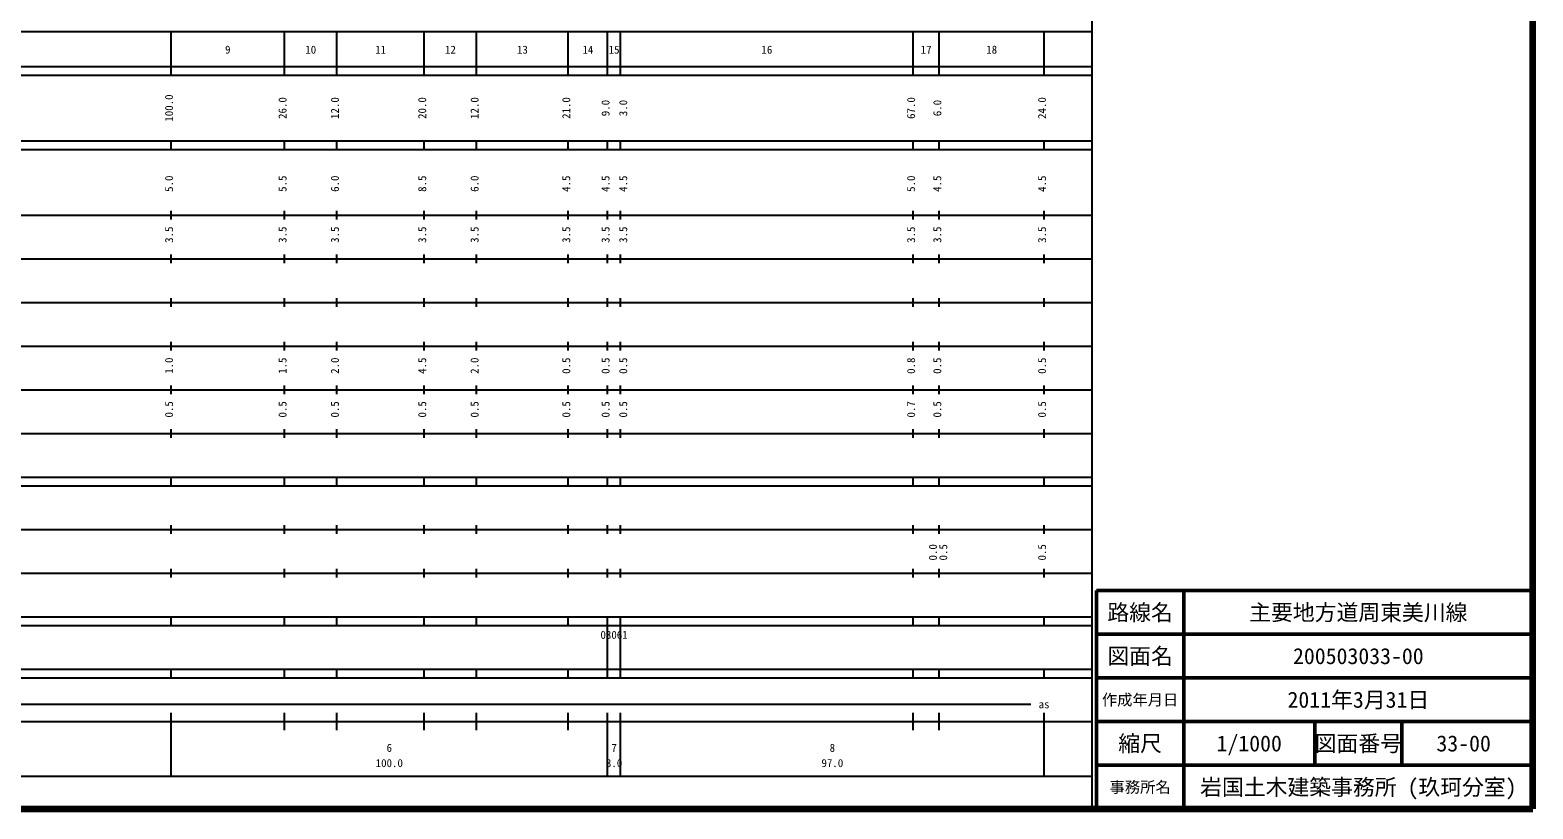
# Model space of a CAD drawing. Units: millimetres on the paper, enlarged 1000 times. Extents: x 40000 to 680000, y 20000 to 380000.
# Drawn here: x 335699 to 680000, y 20000 to 198357 of the extents above; entities that cross this region are included whole.
import ezdxf
from ezdxf.enums import TextEntityAlignment as Align

# ---------------------------------------------------------------- set-up
doc = ezdxf.new("R2010")
doc.units = ezdxf.units.MM
doc.header["$LTSCALE"] = 1000
for name, color, linetype, lineweight in [('S-TTL', 2, 'Continuous', 140), ('S-TTL-BAND', 7, 'Continuous', 25), ('S-TTL-FRAM', 2, 'Continuous', 50), ('S-TTL-LINE', 7, 'Continuous', 50)]:
    doc.layers.add(name, color=color, linetype=linetype, lineweight=lineweight)
doc.layers.add('S-TTL-TXT', color=7, linetype='Continuous')
doc.styles.add('ＭＳ ゴシック', font='')
doc.styles.get('ＭＳ ゴシック').set_extended_font_data('MS Gothic')

msp = doc.modelspace()

# ---------------------------------------------------------------- linework, layer by layer
at = {"layer": 'S-TTL'}
for p, q in [((680000, 20000), (680000, 380000)), ((40000, 20000), (680000, 20000))]:
    msp.add_line(p, q, dxfattribs=at)
at = {"layer": 'S-TTL-BAND'}
for p, q in [((579000, 20000), (579000, 370000)), ((68000, 198000), (579000, 198000)), ((368000, 188000), (368000, 198000)), ((394000, 188000), (394000, 198000)), ((406000, 188000), (406000, 198000)), ((426000, 188000), (426000, 198000)), ((438000, 188000), (438000, 198000)), ((459000, 188000), (459000, 198000)), ((468000, 188000), (468000, 198000)), ((471000, 188000), (471000, 198000)), ((538000, 188000), (538000, 198000)), ((544000, 188000), (544000, 198000)), ((568000, 188000), (568000, 198000)), ((40000, 190000), (579000, 190000)), ((40000, 188000), (579000, 188000)), ((40000, 173000), (579000, 173000)), ((368000, 171000), (368000, 173000)), ((394000, 171000), (394000, 173000)), ((406000, 171000), (406000, 173000)), ((426000, 171000), (426000, 173000)), ((438000, 171000), (438000, 173000)), ((459000, 171000), (459000, 173000)), ((468000, 171000), (468000, 173000)), ((471000, 171000), (471000, 173000)), ((538000, 171000), (538000, 173000)), ((544000, 171000), (544000, 173000)), ((568000, 171000), (568000, 173000)), ((40000, 171000), (579000, 171000)), ((40000, 156000), (579000, 156000)), ((368000, 155000), (368000, 157000)), ((394000, 155000), (394000, 157000)), ((406000, 155000), (406000, 157000)), ((426000, 155000), (426000, 157000)), ((438000, 155000), (438000, 157000)), ((459000, 155000), (459000, 157000)), ((468000, 155000), (468000, 157000)), ((471000, 155000), (471000, 157000)), ((538000, 155000), (538000, 157000)), ((544000, 155000), (544000, 157000)), ((568000, 155000), (568000, 157000)), ((46000, 146000), (579000, 146000)), ((368000, 145000), (368000, 147000)), ((394000, 145000), (394000, 147000)), ((406000, 145000), (406000, 147000)), ((426000, 145000), (426000, 147000)), ((438000, 145000), (438000, 147000)), ((459000, 145000), (459000, 147000)), ((468000, 145000), (468000, 147000)), ((471000, 145000), (471000, 147000)), ((538000, 145000), (538000, 147000)), ((544000, 145000), (544000, 147000)), ((568000, 145000), (568000, 147000)), ((52000, 136000), (579000, 136000)), ((368000, 135000), (368000, 137000)), ((394000, 135000), (394000, 137000)), ((406000, 135000), (406000, 137000)), ((426000, 135000), (426000, 137000)), ((438000, 135000), (438000, 137000)), ((459000, 135000), (459000, 137000)), ((468000, 135000), (468000, 137000)), ((471000, 135000), (471000, 137000)), ((538000, 135000), (538000, 137000)), ((544000, 135000), (544000, 137000)), ((568000, 135000), (568000, 137000)), ((46000, 126000), (579000, 126000)), ((368000, 125000), (368000, 127000)), ((394000, 125000), (394000, 127000)), ((406000, 125000), (406000, 127000)), ((426000, 125000), (426000, 127000)), ((438000, 125000), (438000, 127000)), ((459000, 125000), (459000, 127000)), ((468000, 125000), (468000, 127000)), ((471000, 125000), (471000, 127000)), ((538000, 125000), (538000, 127000)), ((544000, 125000), (544000, 127000)), ((568000, 125000), (568000, 127000)), ((52000, 116000), (579000, 116000)), ((368000, 115000), (368000, 117000)), ((394000, 115000), (394000, 117000)), ((406000, 115000), (406000, 117000)), ((426000, 115000), (426000, 117000)), ((438000, 115000), (438000, 117000)), ((459000, 115000), (459000, 117000)), ((468000, 115000), (468000, 117000)), ((471000, 115000), (471000, 117000)), ((538000, 115000), (538000, 117000)), ((544000, 115000), (544000, 117000)), ((568000, 115000), (568000, 117000)), ((368000, 105000), (368000, 107000)), ((394000, 105000), (394000, 107000)), ((406000, 105000), (406000, 107000)), ((426000, 105000), (426000, 107000)), ((438000, 105000), (438000, 107000)), ((459000, 105000), (459000, 107000)), ((468000, 105000), (468000, 107000)), ((471000, 105000), (471000, 107000)), ((538000, 105000), (538000, 107000)), ((544000, 105000), (544000, 107000)), ((568000, 105000), (568000, 107000)), ((46000, 106000), (579000, 106000)), ((40000, 96000), (579000, 96000)), ((40000, 94000), (579000, 94000)), ((368000, 94000), (368000, 96000)), ((394000, 94000), (394000, 96000)), ((406000, 94000), (406000, 96000)), ((426000, 94000), (426000, 96000)), ((438000, 94000), (438000, 96000)), ((459000, 94000), (459000, 96000)), ((468000, 94000), (468000, 96000)), ((471000, 94000), (471000, 96000)), ((538000, 94000), (538000, 96000)), ((544000, 94000), (544000, 96000)), ((568000, 94000), (568000, 96000)), ((49000, 84000), (579000, 84000)), ((368000, 83000), (368000, 85000)), ((394000, 83000), (394000, 85000)), ((406000, 83000), (406000, 85000)), ((426000, 83000), (426000, 85000)), ((438000, 83000), (438000, 85000)), ((459000, 83000), (459000, 85000)), ((468000, 83000), (468000, 85000)), ((471000, 83000), (471000, 85000)), ((538000, 83000), (538000, 85000)), ((544000, 83000), (544000, 85000)), ((568000, 83000), (568000, 85000)), ((40000, 74000), (579000, 74000)), ((368000, 73000), (368000, 75000)), ((394000, 73000), (394000, 75000)), ((406000, 73000), (406000, 75000)), ((426000, 73000), (426000, 75000)), ((438000, 73000), (438000, 75000)), ((459000, 73000), (459000, 75000)), ((468000, 73000), (468000, 75000)), ((471000, 73000), (471000, 75000)), ((538000, 73000), (538000, 75000)), ((544000, 73000), (544000, 75000)), ((568000, 73000), (568000, 75000)), ((40000, 64000), (579000, 64000)), ((40000, 62000), (579000, 62000)), ((368000, 62000), (368000, 64000)), ((394000, 62000), (394000, 64000)), ((406000, 62000), (406000, 64000)), ((426000, 62000), (426000, 64000)), ((438000, 62000), (438000, 64000)), ((459000, 62000), (459000, 64000)), ((468000, 62000), (468000, 64000)), ((468000, 52000), (468000, 62000)), ((471000, 62000), (471000, 64000)), ((471000, 52000), (471000, 62000)), ((538000, 62000), (538000, 64000)), ((544000, 62000), (544000, 64000)), ((568000, 62000), (568000, 64000)), ((40000, 52000), (579000, 52000)), ((368000, 50000), (368000, 52000)), ((394000, 50000), (394000, 52000)), ((406000, 50000), (406000, 52000)), ((426000, 50000), (426000, 52000)), ((438000, 50000), (438000, 52000)), ((459000, 50000), (459000, 52000)), ((468000, 50000), (468000, 52000)), ((471000, 50000), (471000, 52000)), ((538000, 50000), (538000, 52000)), ((544000, 50000), (544000, 52000)), ((568000, 50000), (568000, 52000)), ((40000, 50000), (579000, 50000)), ((71000, 44000), (565000, 44000)), ((368000, 27500), (368000, 42000)), ((394000, 38000), (394000, 42000)), ((406000, 38000), (406000, 42000)), ((426000, 38000), (426000, 42000)), ((438000, 38000), (438000, 42000)), ((459000, 38000), (459000, 42000)), ((468000, 27500), (468000, 42000)), ((471000, 27500), (471000, 42000)), ((538000, 38000), (538000, 42000)), ((544000, 38000), (544000, 42000)), ((568000, 27500), (568000, 42000)), ((40000, 40000), (579000, 40000)), ((68000, 27500), (579000, 27500))]:
    msp.add_line(p, q, dxfattribs=at)
at = {"layer": 'S-TTL-FRAM'}
for p, q in [((680000, 70000), (580000, 70000)), ((580000, 70000), (580000, 20000))]:
    msp.add_line(p, q, dxfattribs=at)
at = {"layer": 'S-TTL-LINE'}
for p, q in [((600000, 70000), (600000, 20000)), ((680000, 60000), (580000, 60000)), ((680000, 50000), (580000, 50000)), ((680000, 40000), (580000, 40000)), ((630000, 40000), (630000, 30000)), ((650000, 40000), (650000, 30000)), ((680000, 30000), (580000, 30000))]:
    msp.add_line(p, q, dxfattribs=at)

# ---------------------------------------------------------------- texts
at = {"layer": 'S-TTL-BAND', "style": 'ＭＳ ゴシック'}
for s, p in [('9', (381000, 192405)), ('10', (400000, 192405)), ('11', (416000, 192405)), ('12', (432000, 192405)), ('13', (448500, 192405)), ('14', (463500, 192405)), ('15', (469500, 192405)), ('16', (504500, 192405)), ('17', (541000, 192405)), ('18', (556000, 192405)), ('as', (568000, 42500)), ('6', (418000, 32523)), ('7', (469500, 32523)), ('8', (519500, 32523)), ('100.0', (418000, 29033)), ('3.0', (469500, 29033)), ('97.0', (519500, 29033))]:
    msp.add_text(s, height=1833, dxfattribs=at).set_placement(p, align=Align.BOTTOM_CENTER)
for s, p in [('100.0', (369000, 180500)), ('26.0', (395000, 180500)), ('12.0', (407000, 180500)), ('20.0', (427000, 180500)), ('12.0', (439000, 180500)), ('21.0', (460000, 180500)), ('67.0', (539000, 180500)), ('24.0', (569000, 180500)), ('9.0', (469000, 180500)), ('3.0', (473049, 180500)), ('6.0', (545000, 180500)), ('5.0', (369000, 163174)), ('5.5', (395000, 163174)), ('6.0', (407000, 163174)), ('8.5', (427000, 163174)), ('6.0', (439000, 163174)), ('4.5', (460000, 163174)), ('4.5', (469000, 163174)), ('4.5', (473049, 163174)), ('5.0', (539000, 163174)), ('4.5', (545000, 163174)), ('4.5', (569000, 163174)), ('3.5', (369000, 151500)), ('3.5', (395000, 151500)), ('3.5', (407000, 151500)), ('3.5', (427000, 151500)), ('3.5', (439000, 151500)), ('3.5', (460000, 151500)), ('3.5', (469000, 151500)), ('3.5', (473049, 151500)), ('3.5', (539000, 151500)), ('3.5', (545000, 151500)), ('3.5', (569000, 151500)), ('1.0', (369000, 121500)), ('1.5', (395000, 121500)), ('2.0', (407000, 121500)), ('4.5', (427000, 121500)), ('2.0', (439000, 121500)), ('0.5', (460000, 121500)), ('0.5', (469000, 121500)), ('0.5', (473049, 121500)), ('0.8', (539000, 121500)), ('0.5', (545000, 121500)), ('0.5', (569000, 121500)), ('0.5', (369000, 111500)), ('0.5', (395000, 111500)), ('0.5', (407000, 111500)), ('0.5', (427000, 111500)), ('0.5', (439000, 111500)), ('0.5', (460000, 111500)), ('0.5', (469000, 111500)), ('0.5', (473049, 111500)), ('0.7', (539000, 111500)), ('0.5', (545000, 111500)), ('0.5', (569000, 111500)), ('0.0', (544000, 78764)), ('0.5', (546370, 78764)), ('0.5', (569000, 78764))]:
    msp.add_text(s, height=1833, rotation=90, dxfattribs=at).set_placement(p, align=Align.BOTTOM_CENTER)
msp.add_text('03061', height=1833, dxfattribs=at).set_placement((466375, 58405), align=Align.BOTTOM_LEFT)
at = {"layer": 'S-TTL-TXT', "style": 'ＭＳ ゴシック'}
for s, height, p in [('路線名', 3666, (590000, 65000)), ('路線名', 3666, (590000, 65000)), ('主要地方道周東美川線', 3666, (640000, 65000)), ('図面名', 3666, (590000, 55000)), ('図面名', 3666, (590000, 55000)), ('200503033-00', 3666, (640000, 55000)), ('作成年月日', 2566, (590000, 45000)), ('作成年月日', 2566, (590000, 45000)), ('2011年3月31日', 3666, (640000, 45000)), ('縮尺', 3666, (590000, 35000)), ('縮尺', 3666, (590000, 35000)), ('1/1000', 3666, (615000, 35000)), ('図面番号', 3666, (640000, 35000)), ('図面番号', 3666, (640000, 35000)), ('33-00', 3666, (664125, 35000)), ('事務所名', 2566, (590000, 25000)), ('事務所名', 2566, (590000, 25000)), ('岩国土木建築事務所 (玖珂分室)', 3666, (640000, 25000))]:
    msp.add_text(s, height=height, dxfattribs=at).set_placement(p, align=Align.MIDDLE_CENTER)

doc.saveas('drawing.dxf')
